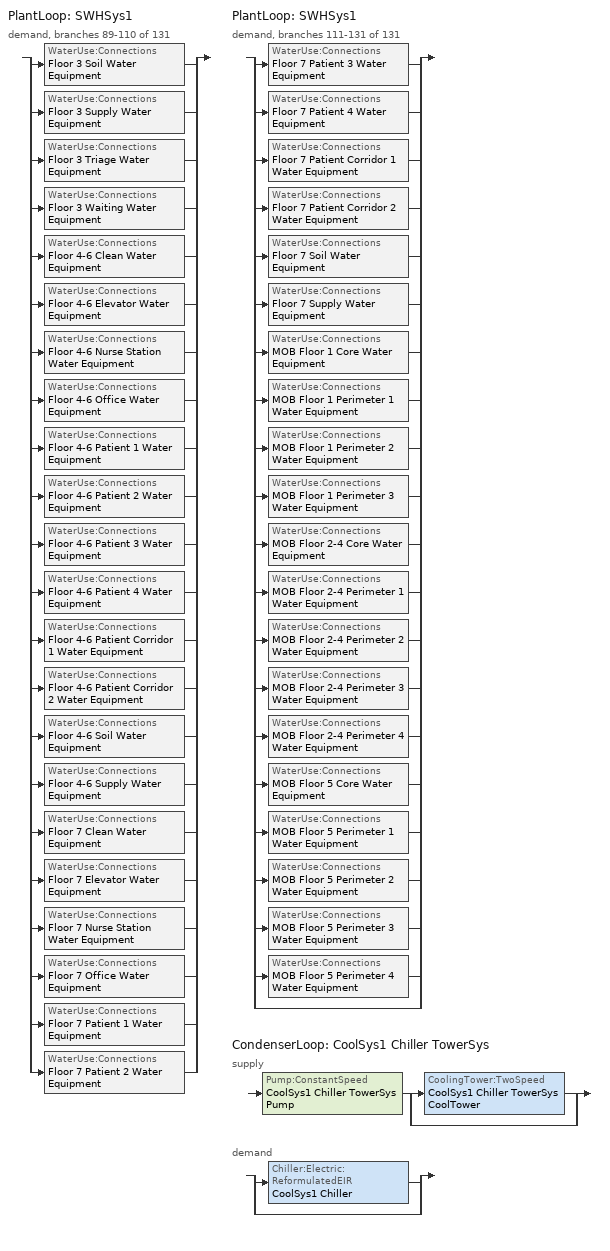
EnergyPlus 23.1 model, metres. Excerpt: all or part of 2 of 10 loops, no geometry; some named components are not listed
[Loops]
PlantLoop 'SWHSys1'
 demand, branches 89-110 of 131: split
  | WaterUse:Connections 'Floor 3 Soil Water Equipment'
  | WaterUse:Connections 'Floor 3 Supply Water Equipment'
  | WaterUse:Connections 'Floor 3 Triage Water Equipment'
  | WaterUse:Connections 'Floor 3 Waiting Water Equipment'
  | WaterUse:Connections 'Floor 4-6 Clean Water Equipment'
  | WaterUse:Connections 'Floor 4-6 Elevator Water Equipment'
  | WaterUse:Connections 'Floor 4-6 Nurse Station Water Equipment'
  | WaterUse:Connections 'Floor 4-6 Office Water Equipment'
  | WaterUse:Connections 'Floor 4-6 Patient 1 Water Equipment'
  | WaterUse:Connections 'Floor 4-6 Patient 2 Water Equipment'
  | WaterUse:Connections 'Floor 4-6 Patient 3 Water Equipment'
  | WaterUse:Connections 'Floor 4-6 Patient 4 Water Equipment'
  | WaterUse:Connections 'Floor 4-6 Patient Corridor 1 Water Equipment'
  | WaterUse:Connections 'Floor 4-6 Patient Corridor 2 Water Equipment'
  | WaterUse:Connections 'Floor 4-6 Soil Water Equipment'
  | WaterUse:Connections 'Floor 4-6 Supply Water Equipment'
  | WaterUse:Connections 'Floor 7 Clean Water Equipment'
  | WaterUse:Connections 'Floor 7 Elevator Water Equipment'
  | WaterUse:Connections 'Floor 7 Nurse Station Water Equipment'
  | WaterUse:Connections 'Floor 7 Office Water Equipment'
  | WaterUse:Connections 'Floor 7 Patient 1 Water Equipment'
  | WaterUse:Connections 'Floor 7 Patient 2 Water Equipment'
PlantLoop 'SWHSys1'
 demand, branches 111-131 of 131: split
  | WaterUse:Connections 'Floor 7 Patient 3 Water Equipment'
  | WaterUse:Connections 'Floor 7 Patient 4 Water Equipment'
  | WaterUse:Connections 'Floor 7 Patient Corridor 1 Water Equipment'
  | WaterUse:Connections 'Floor 7 Patient Corridor 2 Water Equipment'
  | WaterUse:Connections 'Floor 7 Soil Water Equipment'
  | WaterUse:Connections 'Floor 7 Supply Water Equipment'
  | WaterUse:Connections 'MOB Floor 1 Core Water Equipment'
  | WaterUse:Connections 'MOB Floor 1 Perimeter 1 Water Equipment'
  | WaterUse:Connections 'MOB Floor 1 Perimeter 2 Water Equipment'
  | WaterUse:Connections 'MOB Floor 1 Perimeter 3 Water Equipment'
  | WaterUse:Connections 'MOB Floor 2-4 Core Water Equipment'
  | WaterUse:Connections 'MOB Floor 2-4 Perimeter 1 Water Equipment'
  | WaterUse:Connections 'MOB Floor 2-4 Perimeter 2 Water Equipment'
  | WaterUse:Connections 'MOB Floor 2-4 Perimeter 3 Water Equipment'
  | WaterUse:Connections 'MOB Floor 2-4 Perimeter 4 Water Equipment'
  | WaterUse:Connections 'MOB Floor 5 Core Water Equipment'
  | WaterUse:Connections 'MOB Floor 5 Perimeter 1 Water Equipment'
  | WaterUse:Connections 'MOB Floor 5 Perimeter 2 Water Equipment'
  | WaterUse:Connections 'MOB Floor 5 Perimeter 3 Water Equipment'
  | WaterUse:Connections 'MOB Floor 5 Perimeter 4 Water Equipment'
  | bypass
CondenserLoop 'CoolSys1 Chiller TowerSys'
 supply: Pump:ConstantSpeed 'CoolSys1 Chiller TowerSys Pump' > split
  | CoolingTower:TwoSpeed 'CoolSys1 Chiller TowerSys CoolTower'
  | bypass
 demand: split
  | Chiller:Electric:ReformulatedEIR 'CoolSys1 Chiller'
  | bypass
[CondenserEquipmentList]
CoolSys1 Chiller TowerSys Equipment List: CoolSys1 Chiller TowerSys CoolTower, CoolingTower:TwoSpeed
[CondenserEquipmentOperationSchemes]
CoolSys1 Chiller TowerSys Loop Operation Scheme List: Control scheme 1=CoolSys1 Chiller TowerSys Operation Scheme; Control scheme 1 schedule=PlantOnSched
[CondenserLoop]
CoolSys1 Chiller TowerSys: Condenser equipment operation scheme=CoolSys1 Chiller TowerSys Loop Operation Scheme List; Condenser loop volume=Autocalculate; Fluid type=Water; Load distribution scheme=SequentialLoad; Maximum loop flow rate=Autosize; Maximum loop temperature=80; Minimum loop flow rate=0; Minimum loop temperature=5
[CoolingTower:TwoSpeed]
CoolSys1 Chiller TowerSys CoolTower: Basin heater capacity=0; Basin heater setpoint temperature=2; Blowdown calculation mode=ConcentrationRatio; Blowdown concentration ratio=3; Design water flow rate=Autosize; Drift loss percent=0.008; Evaporation loss factor=0.2; Evaporation loss mode=SaturatedExit; Free convection regime air flow rate=Autocalculate; Free convection regime u factor times area value=Autocalculate; High fan speed air flow rate=Autosize; High fan speed fan power=Autosize; High fan speed u factor times area value=Autosize; Low fan speed air flow rate=Autocalculate; Low fan speed fan power=Autocalculate; Low fan speed u factor times area value=Autocalculate; Performance input method=UFactorTimesAreaAndDesignWaterFlowRate; Sizing factor=1
[PlantEquipmentOperation:CoolingLoad]
CoolSys1 Chiller TowerSys Operation Scheme: Load range 1 lower limit=0; Load range 1 upper limit=1e+12; Range 1 equipment list=CoolSys1 Chiller TowerSys Equipment List
[Pump:ConstantSpeed]
CoolSys1 Chiller TowerSys Pump: Design flow rate=Autosize; Design power consumption=Autosize; Design pump head=179352; Fraction of motor inefficiencies to fluid stream=0; Motor efficiency=0.87; Pump control type=Intermittent
[SetpointManager:FollowOutdoorAirTemperature]
MyCondenserControl: Control variable=Temperature; Maximum setpoint temperature=80; Minimum setpoint temperature=5; Offset temperature difference=0; Reference temperature type=OutdoorAirWetBulb; Setpoint node or nodelist=CoolSys1 Chiller TowerSys Supply Outlet Node
[Sizing:Plant]
CoolSys1 Chiller TowerSys: Design loop exit temperature=29.4; Loop design temperature difference=5.6; Loop type=Condenser
[WaterUse:Connections]
Name | Water use equipment name 1
Floor 3 Soil Water Equipment | Floor 3 Soil Water Equipment
Floor 3 Supply Water Equipment | Floor 3 Supply Water Equipment
Floor 3 Triage Water Equipment | Floor 3 Triage Water Equipment
Floor 3 Waiting Water Equipment | Floor 3 Waiting Water Equipment
Floor 4-6 Clean Water Equipment | Floor 4-6 Clean Water Equipment
Floor 4-6 Elevator Water Equipment | Floor 4-6 Elevator Water Equipment
Floor 4-6 Nurse Station Water Equipment | Floor 4-6 Nurse Station Water Equipment
Floor 4-6 Office Water Equipment | Floor 4-6 Office Water Equipment
Floor 4-6 Patient 1 Water Equipment | Floor 4-6 Patient 1 Water Equipment
Floor 4-6 Patient 2 Water Equipment | Floor 4-6 Patient 2 Water Equipment
Floor 4-6 Patient 3 Water Equipment | Floor 4-6 Patient 3 Water Equipment
Floor 4-6 Patient 4 Water Equipment | Floor 4-6 Patient 4 Water Equipment
Floor 4-6 Patient Corridor 1 Water Equipment | Floor 4-6 Patient Corridor 1 Water Equipment
Floor 4-6 Patient Corridor 2 Water Equipment | Floor 4-6 Patient Corridor 2 Water Equipment
Floor 4-6 Soil Water Equipment | Floor 4-6 Soil Water Equipment
Floor 4-6 Supply Water Equipment | Floor 4-6 Supply Water Equipment
Floor 7 Clean Water Equipment | Floor 7 Clean Water Equipment
Floor 7 Elevator Water Equipment | Floor 7 Elevator Water Equipment
Floor 7 Nurse Station Water Equipment | Floor 7 Nurse Station Water Equipment
Floor 7 Office Water Equipment | Floor 7 Office Water Equipment
Floor 7 Patient 1 Water Equipment | Floor 7 Patient 1 Water Equipment
Floor 7 Patient 2 Water Equipment | Floor 7 Patient 2 Water Equipment
Floor 7 Patient 3 Water Equipment | Floor 7 Patient 3 Water Equipment
Floor 7 Patient 4 Water Equipment | Floor 7 Patient 4 Water Equipment
Floor 7 Patient Corridor 1 Water Equipment | Floor 7 Patient Corridor 1 Water Equipment
Floor 7 Patient Corridor 2 Water Equipment | Floor 7 Patient Corridor 2 Water Equipment
Floor 7 Soil Water Equipment | Floor 7 Soil Water Equipment
Floor 7 Supply Water Equipment | Floor 7 Supply Water Equipment
MOB Floor 1 Core Water Equipment | MOB Floor 1 Core Water Equipment
MOB Floor 1 Perimeter 1 Water Equipment | MOB Floor 1 Perimeter 1 Water Equipment
MOB Floor 1 Perimeter 2 Water Equipment | MOB Floor 1 Perimeter 2 Water Equipment
MOB Floor 1 Perimeter 3 Water Equipment | MOB Floor 1 Perimeter 3 Water Equipment
MOB Floor 2-4 Core Water Equipment | MOB Floor 2-4 Core Water Equipment
MOB Floor 2-4 Perimeter 1 Water Equipment | MOB Floor 2-4 Perimeter 1 Water Equipment
MOB Floor 2-4 Perimeter 2 Water Equipment | MOB Floor 2-4 Perimeter 2 Water Equipment
MOB Floor 2-4 Perimeter 3 Water Equipment | MOB Floor 2-4 Perimeter 3 Water Equipment
MOB Floor 2-4 Perimeter 4 Water Equipment | MOB Floor 2-4 Perimeter 4 Water Equipment
MOB Floor 5 Core Water Equipment | MOB Floor 5 Core Water Equipment
MOB Floor 5 Perimeter 1 Water Equipment | MOB Floor 5 Perimeter 1 Water Equipment
MOB Floor 5 Perimeter 2 Water Equipment | MOB Floor 5 Perimeter 2 Water Equipment
MOB Floor 5 Perimeter 3 Water Equipment | MOB Floor 5 Perimeter 3 Water Equipment
MOB Floor 5 Perimeter 4 Water Equipment | MOB Floor 5 Perimeter 4 Water Equipment
[WaterUse:Equipment]
Name | Zone | Flow rate fraction schedule | Hot water supply temperature schedule | Latent fraction schedule | Peak flow rate | Sensible fraction schedule | Target temperature schedule
Floor 3 Soil Water Equipment | Floor 3 Soil | BLDG_OCC_SCH_24_7 | Floor 3 Soil Water Equipment Hot Supply Temp Sched | Floor 3 Soil Water Equipment Latent fract sched | 3.98327e-06 | Floor 3 Soil Water Equipment Sensible fract sched | Floor 3 Soil Water Equipment Temp Sched
Floor 3 Supply Water Equipment | Floor 3 Supply | BLDG_OCC_SCH_24_7 | Floor 3 Supply Water Equipment Hot Supply Temp Sched | Floor 3 Supply Water Equipment Latent fract sched | 0 | Floor 3 Supply Water Equipment Sensible fract sched | Floor 3 Supply Water Equipment Temp Sched
Floor 3 Triage Water Equipment | Floor 3 Triage | BLDG_OCC_SCH_24_7 | Floor 3 Triage Water Equipment Hot Supply Temp Sched | Floor 3 Triage Water Equipment Latent fract sched | 5.97491e-06 | Floor 3 Triage Water Equipment Sensible fract sched | Floor 3 Triage Water Equipment Temp Sched
Floor 3 Waiting Water Equipment | Floor 3 Waiting | BLDG_OCC_SCH_24_7 | Floor 3 Waiting Water Equipment Hot Supply Temp Sched | Floor 3 Waiting Water Equipment Latent fract sched | 0 | Floor 3 Waiting Water Equipment Sensible fract sched | Floor 3 Waiting Water Equipment Temp Sched
Floor 4-6 Clean Water Equipment | Floor 4-6 Clean | BLDG_OCC_SCH_24_7 | Floor 4-6 Clean Water Equipment Hot Supply Temp Sched | Floor 4-6 Clean Water Equipment Latent fract sched | 0 | Floor 4-6 Clean Water Equipment Sensible fract sched | Floor 4-6 Clean Water Equipment Temp Sched
Floor 4-6 Elevator Water Equipment | Floor 4-6 Elevator | BLDG_OCC_SCH_24_7 | Floor 4-6 Elevator Water Equipment Hot Supply Temp Sched | Floor 4-6 Elevator Water Equipment Latent fract sched | 0 | Floor 4-6 Elevator Water Equipment Sensible fract sched | Floor 4-6 Elevator Water Equipment Temp Sched
Floor 4-6 Nurse Station Water Equipment | Floor 4-6 Nurse Station | BLDG_OCC_SCH_24_7 | Floor 4-6 Nurse Station Water Equipment Hot Supply Temp Sched | Floor 4-6 Nurse Station Water Equipment Latent fract sched | 3.00273e-06 | Floor 4-6 Nurse Station Water Equipment Sensible fract sched | Floor 4-6 Nurse Station Water Equipment Temp Sched
Floor 4-6 Office Water Equipment | Floor 4-6 Office | BLDG_OCC_SCH_OFFICE | Floor 4-6 Office Water Equipment Hot Supply Temp Sched | Floor 4-6 Office Water Equipment Latent fract sched | 7.91379e-08 | Floor 4-6 Office Water Equipment Sensible fract sched | Floor 4-6 Office Water Equipment Temp Sched
Floor 4-6 Patient 1 Water Equipment | Floor 4-6 Patient 1 | PATIENT_SWH_SCH | Floor 4-6 Patient 1 Water Equipment Hot Supply Temp Sched | Floor 4-6 Patient 1 Water Equipment Latent fract sched | 1.93478e-05 | Floor 4-6 Patient 1 Water Equipment Sensible fract sched | Floor 4-6 Patient 1 Water Equipment Temp Sched
Floor 4-6 Patient 2 Water Equipment | Floor 4-6 Patient 2 | PATIENT_SWH_SCH | Floor 4-6 Patient 2 Water Equipment Hot Supply Temp Sched | Floor 4-6 Patient 2 Water Equipment Latent fract sched | 1.93478e-05 | Floor 4-6 Patient 2 Water Equipment Sensible fract sched | Floor 4-6 Patient 2 Water Equipment Temp Sched
Floor 4-6 Patient 3 Water Equipment | Floor 4-6 Patient 3 | PATIENT_SWH_SCH | Floor 4-6 Patient 3 Water Equipment Hot Supply Temp Sched | Floor 4-6 Patient 3 Water Equipment Latent fract sched | 1.93478e-05 | Floor 4-6 Patient 3 Water Equipment Sensible fract sched | Floor 4-6 Patient 3 Water Equipment Temp Sched
Floor 4-6 Patient 4 Water Equipment | Floor 4-6 Patient 4 | PATIENT_SWH_SCH | Floor 4-6 Patient 4 Water Equipment Hot Supply Temp Sched | Floor 4-6 Patient 4 Water Equipment Latent fract sched | 1.93478e-05 | Floor 4-6 Patient 4 Water Equipment Sensible fract sched | Floor 4-6 Patient 4 Water Equipment Temp Sched
Floor 4-6 Patient Corridor 1 Water Equipment | Floor 4-6 Patient Corridor 1 | BLDG_OCC_SCH_24_7 | Floor 4-6 Patient Corridor 1 Water Equipment Hot Supply Temp Sched | Floor 4-6 Patient Corridor 1 Water Equipment Latent fract sched | 0 | Floor 4-6 Patient Corridor 1 Water Equipment Sensible fract sched | Floor 4-6 Patient Corridor 1 Water Equipment Temp Sched
Floor 4-6 Patient Corridor 2 Water Equipment | Floor 4-6 Patient Corridor 2 | BLDG_OCC_SCH_24_7 | Floor 4-6 Patient Corridor 2 Water Equipment Hot Supply Temp Sched | Floor 4-6 Patient Corridor 2 Water Equipment Latent fract sched | 0 | Floor 4-6 Patient Corridor 2 Water Equipment Sensible fract sched | Floor 4-6 Patient Corridor 2 Water Equipment Temp Sched
Floor 4-6 Soil Water Equipment | Floor 4-6 Soil | BLDG_OCC_SCH_24_7 | Floor 4-6 Soil Water Equipment Hot Supply Temp Sched | Floor 4-6 Soil Water Equipment Latent fract sched | 3.98327e-06 | Floor 4-6 Soil Water Equipment Sensible fract sched | Floor 4-6 Soil Water Equipment Temp Sched
Floor 4-6 Supply Water Equipment | Floor 4-6 Supply | BLDG_OCC_SCH_24_7 | Floor 4-6 Supply Water Equipment Hot Supply Temp Sched | Floor 4-6 Supply Water Equipment Latent fract sched | 0 | Floor 4-6 Supply Water Equipment Sensible fract sched | Floor 4-6 Supply Water Equipment Temp Sched
Floor 7 Clean Water Equipment | Floor 7 Clean | BLDG_OCC_SCH_24_7 | Floor 7 Clean Water Equipment Hot Supply Temp Sched | Floor 7 Clean Water Equipment Latent fract sched | 0 | Floor 7 Clean Water Equipment Sensible fract sched | Floor 7 Clean Water Equipment Temp Sched
Floor 7 Elevator Water Equipment | Floor 7 Elevator | BLDG_OCC_SCH_24_7 | Floor 7 Elevator Water Equipment Hot Supply Temp Sched | Floor 7 Elevator Water Equipment Latent fract sched | 0 | Floor 7 Elevator Water Equipment Sensible fract sched | Floor 7 Elevator Water Equipment Temp Sched
Floor 7 Nurse Station Water Equipment | Floor 7 Nurse Station | BLDG_OCC_SCH_24_7 | Floor 7 Nurse Station Water Equipment Hot Supply Temp Sched | Floor 7 Nurse Station Water Equipment Latent fract sched | 3.00273e-06 | Floor 7 Nurse Station Water Equipment Sensible fract sched | Floor 7 Nurse Station Water Equipment Temp Sched
Floor 7 Office Water Equipment | Floor 7 Office | BLDG_OCC_SCH_OFFICE | Floor 7 Office Water Equipment Hot Supply Temp Sched | Floor 7 Office Water Equipment Latent fract sched | 7.91379e-08 | Floor 7 Office Water Equipment Sensible fract sched | Floor 7 Office Water Equipment Temp Sched
Floor 7 Patient 1 Water Equipment | Floor 7 Patient 1 | PATIENT_SWH_SCH | Floor 7 Patient 1 Water Equipment Hot Supply Temp Sched | Floor 7 Patient 1 Water Equipment Latent fract sched | 1.93478e-05 | Floor 7 Patient 1 Water Equipment Sensible fract sched | Floor 7 Patient 1 Water Equipment Temp Sched
Floor 7 Patient 2 Water Equipment | Floor 7 Patient 2 | PATIENT_SWH_SCH | Floor 7 Patient 2 Water Equipment Hot Supply Temp Sched | Floor 7 Patient 2 Water Equipment Latent fract sched | 1.93478e-05 | Floor 7 Patient 2 Water Equipment Sensible fract sched | Floor 7 Patient 2 Water Equipment Temp Sched
Floor 7 Patient 3 Water Equipment | Floor 7 Patient 3 | PATIENT_SWH_SCH | Floor 7 Patient 3 Water Equipment Hot Supply Temp Sched | Floor 7 Patient 3 Water Equipment Latent fract sched | 1.93478e-05 | Floor 7 Patient 3 Water Equipment Sensible fract sched | Floor 7 Patient 3 Water Equipment Temp Sched
Floor 7 Patient 4 Water Equipment | Floor 7 Patient 4 | PATIENT_SWH_SCH | Floor 7 Patient 4 Water Equipment Hot Supply Temp Sched | Floor 7 Patient 4 Water Equipment Latent fract sched | 1.93478e-05 | Floor 7 Patient 4 Water Equipment Sensible fract sched | Floor 7 Patient 4 Water Equipment Temp Sched
Floor 7 Patient Corridor 1 Water Equipment | Floor 7 Patient Corridor 1 | BLDG_OCC_SCH_24_7 | Floor 7 Patient Corridor 1 Water Equipment Hot Supply Temp Sched | Floor 7 Patient Corridor 1 Water Equipment Latent fract sched | 0 | Floor 7 Patient Corridor 1 Water Equipment Sensible fract sched | Floor 7 Patient Corridor 1 Water Equipment Temp Sched
Floor 7 Patient Corridor 2 Water Equipment | Floor 7 Patient Corridor 2 | BLDG_OCC_SCH_24_7 | Floor 7 Patient Corridor 2 Water Equipment Hot Supply Temp Sched | Floor 7 Patient Corridor 2 Water Equipment Latent fract sched | 0 | Floor 7 Patient Corridor 2 Water Equipment Sensible fract sched | Floor 7 Patient Corridor 2 Water Equipment Temp Sched
Floor 7 Soil Water Equipment | Floor 7 Soil | BLDG_OCC_SCH_24_7 | Floor 7 Soil Water Equipment Hot Supply Temp Sched | Floor 7 Soil Water Equipment Latent fract sched | 3.98327e-06 | Floor 7 Soil Water Equipment Sensible fract sched | Floor 7 Soil Water Equipment Temp Sched
Floor 7 Supply Water Equipment | Floor 7 Supply | BLDG_OCC_SCH_24_7 | Floor 7 Supply Water Equipment Hot Supply Temp Sched | Floor 7 Supply Water Equipment Latent fract sched | 0 | Floor 7 Supply Water Equipment Sensible fract sched | Floor 7 Supply Water Equipment Temp Sched
MOB Floor 1 Core Water Equipment | MOB Floor 1 Core | BLDG_OCC_SCH_OFFICE | MOB Floor 1 Core Water Equipment Hot Supply Temp Sched | MOB Floor 1 Core Water Equipment Latent fract sched | 7.2675e-07 | MOB Floor 1 Core Water Equipment Sensible fract sched | MOB Floor 1 Core Water Equipment Temp Sched
MOB Floor 1 Perimeter 1 Water Equipment | MOB Floor 1 Perimeter 1 | BLDG_OCC_SCH_OFFICE | MOB Floor 1 Perimeter 1 Water Equipment Hot Supply Temp Sched | MOB Floor 1 Perimeter 1 Water Equipment Latent fract sched | 1.20685e-07 | MOB Floor 1 Perimeter 1 Water Equipment Sensible fract sched | MOB Floor 1 Perimeter 1 Water Equipment Temp Sched
MOB Floor 1 Perimeter 2 Water Equipment | MOB Floor 1 Perimeter 2 | BLDG_OCC_SCH_OFFICE | MOB Floor 1 Perimeter 2 Water Equipment Hot Supply Temp Sched | MOB Floor 1 Perimeter 2 Water Equipment Latent fract sched | 8.70517e-08 | MOB Floor 1 Perimeter 2 Water Equipment Sensible fract sched | MOB Floor 1 Perimeter 2 Water Equipment Temp Sched
MOB Floor 1 Perimeter 3 Water Equipment | MOB Floor 1 Perimeter 3 | BLDG_OCC_SCH_OFFICE | MOB Floor 1 Perimeter 3 Water Equipment Hot Supply Temp Sched | MOB Floor 1 Perimeter 3 Water Equipment Latent fract sched | 1.20685e-07 | MOB Floor 1 Perimeter 3 Water Equipment Sensible fract sched | MOB Floor 1 Perimeter 3 Water Equipment Temp Sched
MOB Floor 2-4 Core Water Equipment | MOB Floor 2-4 Core | BLDG_OCC_SCH_OFFICE | MOB Floor 2-4 Core Water Equipment Hot Supply Temp Sched | MOB Floor 2-4 Core Water Equipment Latent fract sched | 6.51569e-07 | MOB Floor 2-4 Core Water Equipment Sensible fract sched | MOB Floor 2-4 Core Water Equipment Temp Sched
MOB Floor 2-4 Perimeter 1 Water Equipment | MOB Floor 2-4 Perimeter 1 | BLDG_OCC_SCH_OFFICE | MOB Floor 2-4 Perimeter 1 Water Equipment Hot Supply Temp Sched | MOB Floor 2-4 Perimeter 1 Water Equipment Latent fract sched | 1.1475e-07 | MOB Floor 2-4 Perimeter 1 Water Equipment Sensible fract sched | MOB Floor 2-4 Perimeter 1 Water Equipment Temp Sched
MOB Floor 2-4 Perimeter 2 Water Equipment | MOB Floor 2-4 Perimeter 2 | BLDG_OCC_SCH_OFFICE | MOB Floor 2-4 Perimeter 2 Water Equipment Hot Supply Temp Sched | MOB Floor 2-4 Perimeter 2 Water Equipment Latent fract sched | 8.70517e-08 | MOB Floor 2-4 Perimeter 2 Water Equipment Sensible fract sched | MOB Floor 2-4 Perimeter 2 Water Equipment Temp Sched
MOB Floor 2-4 Perimeter 3 Water Equipment | MOB Floor 2-4 Perimeter 3 | BLDG_OCC_SCH_OFFICE | MOB Floor 2-4 Perimeter 3 Water Equipment Hot Supply Temp Sched | MOB Floor 2-4 Perimeter 3 Water Equipment Latent fract sched | 1.1475e-07 | MOB Floor 2-4 Perimeter 3 Water Equipment Sensible fract sched | MOB Floor 2-4 Perimeter 3 Water Equipment Temp Sched
MOB Floor 2-4 Perimeter 4 Water Equipment | MOB Floor 2-4 Perimeter 4 | BLDG_OCC_SCH_OFFICE | MOB Floor 2-4 Perimeter 4 Water Equipment Hot Supply Temp Sched | MOB Floor 2-4 Perimeter 4 Water Equipment Latent fract sched | 8.70517e-08 | MOB Floor 2-4 Perimeter 4 Water Equipment Sensible fract sched | MOB Floor 2-4 Perimeter 4 Water Equipment Temp Sched
MOB Floor 5 Core Water Equipment | MOB Floor 5 Core | BLDG_OCC_SCH_OFFICE | MOB Floor 5 Core Water Equipment Hot Supply Temp Sched | MOB Floor 5 Core Water Equipment Latent fract sched | 6.51569e-07 | MOB Floor 5 Core Water Equipment Sensible fract sched | MOB Floor 5 Core Water Equipment Temp Sched
MOB Floor 5 Perimeter 1 Water Equipment | MOB Floor 5 Perimeter 1 | BLDG_OCC_SCH_OFFICE | MOB Floor 5 Perimeter 1 Water Equipment Hot Supply Temp Sched | MOB Floor 5 Perimeter 1 Water Equipment Latent fract sched | 1.1475e-07 | MOB Floor 5 Perimeter 1 Water Equipment Sensible fract sched | MOB Floor 5 Perimeter 1 Water Equipment Temp Sched
MOB Floor 5 Perimeter 2 Water Equipment | MOB Floor 5 Perimeter 2 | BLDG_OCC_SCH_OFFICE | MOB Floor 5 Perimeter 2 Water Equipment Hot Supply Temp Sched | MOB Floor 5 Perimeter 2 Water Equipment Latent fract sched | 8.70517e-08 | MOB Floor 5 Perimeter 2 Water Equipment Sensible fract sched | MOB Floor 5 Perimeter 2 Water Equipment Temp Sched
MOB Floor 5 Perimeter 3 Water Equipment | MOB Floor 5 Perimeter 3 | BLDG_OCC_SCH_OFFICE | MOB Floor 5 Perimeter 3 Water Equipment Hot Supply Temp Sched | MOB Floor 5 Perimeter 3 Water Equipment Latent fract sched | 1.1475e-07 | MOB Floor 5 Perimeter 3 Water Equipment Sensible fract sched | MOB Floor 5 Perimeter 3 Water Equipment Temp Sched
MOB Floor 5 Perimeter 4 Water Equipment | MOB Floor 5 Perimeter 4 | BLDG_OCC_SCH_OFFICE | MOB Floor 5 Perimeter 4 Water Equipment Hot Supply Temp Sched | MOB Floor 5 Perimeter 4 Water Equipment Latent fract sched | 8.70517e-08 | MOB Floor 5 Perimeter 4 Water Equipment Sensible fract sched | MOB Floor 5 Perimeter 4 Water Equipment Temp Sched
[Schedule:Compact]
BLDG_OCC_SCH_24_7: Through: 12/31, For: WinterDesignDay, Until: 24:00, 0, For: AllOtherDays, Until: 04:00, 0.4, Until: 06:00, 0.65, Until: 18:00, 0.9, Until: 22:00, 0.65, Until: 24:00, 0.4
BLDG_OCC_SCH_OFFICE: Through: 12/31, For: SummerDesignDay, Until: 06:00, 0, Until: 22:00, 1, Until: 24:00, 0.05, For: WinterDesignDay, Until: 24:00, 0, For: Weekdays, Until: 05:00, 0, Until: 06:00, 0.1, Until: 07:00, 0.2, Until: 12:00, 0.95, Until: 13:00, 0.5, Until: 17:00, 0.95, Until: 19:00, 0.3, Until: 20:00, 0.1, Until: 24:00, 0.05, For: Saturday, Until: 06:00, 0, Until: 08:00, 0.1, Until: 12:00, 0.3, Until: 17:00, 0.1, Until: 24:00, 0, For: AllOtherDays, Until: 24:00, 0
Floor 3 Soil Water Equipment Hot Supply Temp Sched; Floor 3 Supply Water Equipment Hot Supply Temp Sched; Floor 3 Triage Water Equipment Hot Supply Temp Sched; Floor 3 Waiting Water Equipment Hot Supply Temp Sched; Floor 4-6 Clean Water Equipment Hot Supply Temp Sched; Floor 4-6 Elevator Water Equipment Hot Supply Temp Sched; Floor 4-6 Nurse Station Water Equipment Hot Supply Temp Sched; Floor 4-6 Office Water Equipment Hot Supply Temp Sched; Floor 4-6 Patient 1 Water Equipment Hot Supply Temp Sched; Floor 4-6 Patient 2 Water Equipment Hot Supply Temp Sched; Floor 4-6 Patient 3 Water Equipment Hot Supply Temp Sched; Floor 4-6 Patient 4 Water Equipment Hot Supply Temp Sched; Floor 4-6 Patient Corridor 1 Water Equipment Hot Supply Temp Sched; Floor 4-6 Patient Corridor 2 Water Equipment Hot Supply Temp Sched; Floor 4-6 Soil Water Equipment Hot Supply Temp Sched; Floor 4-6 Supply Water Equipment Hot Supply Temp Sched; Floor 7 Clean Water Equipment Hot Supply Temp Sched; Floor 7 Elevator Water Equipment Hot Supply Temp Sched; Floor 7 Nurse Station Water Equipment Hot Supply Temp Sched; Floor 7 Office Water Equipment Hot Supply Temp Sched; Floor 7 Patient 1 Water Equipment Hot Supply Temp Sched; Floor 7 Patient 2 Water Equipment Hot Supply Temp Sched; Floor 7 Patient 3 Water Equipment Hot Supply Temp Sched; Floor 7 Patient 4 Water Equipment Hot Supply Temp Sched; Floor 7 Patient Corridor 1 Water Equipment Hot Supply Temp Sched; Floor 7 Patient Corridor 2 Water Equipment Hot Supply Temp Sched; Floor 7 Soil Water Equipment Hot Supply Temp Sched; Floor 7 Supply Water Equipment Hot Supply Temp Sched; MOB Floor 1 Core Water Equipment Hot Supply Temp Sched; MOB Floor 1 Perimeter 1 Water Equipment Hot Supply Temp Sched; MOB Floor 1 Perimeter 2 Water Equipment Hot Supply Temp Sched; MOB Floor 1 Perimeter 3 Water Equipment Hot Supply Temp Sched; MOB Floor 2-4 Core Water Equipment Hot Supply Temp Sched; MOB Floor 2-4 Perimeter 1 Water Equipment Hot Supply Temp Sched; MOB Floor 2-4 Perimeter 2 Water Equipment Hot Supply Temp Sched; MOB Floor 2-4 Perimeter 3 Water Equipment Hot Supply Temp Sched; MOB Floor 2-4 Perimeter 4 Water Equipment Hot Supply Temp Sched; MOB Floor 5 Core Water Equipment Hot Supply Temp Sched; MOB Floor 5 Perimeter 1 Water Equipment Hot Supply Temp Sched; MOB Floor 5 Perimeter 2 Water Equipment Hot Supply Temp Sched; MOB Floor 5 Perimeter 3 Water Equipment Hot Supply Temp Sched; MOB Floor 5 Perimeter 4 Water Equipment Hot Supply Temp Sched: Through: 12/31, For: AllDays, Until: 24:00, 55
Floor 3 Soil Water Equipment Latent fract sched; Floor 3 Supply Water Equipment Latent fract sched; Floor 3 Triage Water Equipment Latent fract sched; Floor 3 Waiting Water Equipment Latent fract sched; Floor 4-6 Clean Water Equipment Latent fract sched; Floor 4-6 Elevator Water Equipment Latent fract sched; Floor 4-6 Nurse Station Water Equipment Latent fract sched; Floor 4-6 Office Water Equipment Latent fract sched; Floor 4-6 Patient 1 Water Equipment Latent fract sched; Floor 4-6 Patient 2 Water Equipment Latent fract sched; Floor 4-6 Patient 3 Water Equipment Latent fract sched; Floor 4-6 Patient 4 Water Equipment Latent fract sched; Floor 4-6 Patient Corridor 1 Water Equipment Latent fract sched; Floor 4-6 Patient Corridor 2 Water Equipment Latent fract sched; Floor 4-6 Soil Water Equipment Latent fract sched; Floor 4-6 Supply Water Equipment Latent fract sched; Floor 7 Clean Water Equipment Latent fract sched; Floor 7 Elevator Water Equipment Latent fract sched; Floor 7 Nurse Station Water Equipment Latent fract sched; Floor 7 Office Water Equipment Latent fract sched; Floor 7 Patient 1 Water Equipment Latent fract sched; Floor 7 Patient 2 Water Equipment Latent fract sched; Floor 7 Patient 3 Water Equipment Latent fract sched; Floor 7 Patient 4 Water Equipment Latent fract sched; Floor 7 Patient Corridor 1 Water Equipment Latent fract sched; Floor 7 Patient Corridor 2 Water Equipment Latent fract sched; Floor 7 Soil Water Equipment Latent fract sched; Floor 7 Supply Water Equipment Latent fract sched; MOB Floor 1 Core Water Equipment Latent fract sched; MOB Floor 1 Perimeter 1 Water Equipment Latent fract sched; MOB Floor 1 Perimeter 2 Water Equipment Latent fract sched; MOB Floor 1 Perimeter 3 Water Equipment Latent fract sched; MOB Floor 2-4 Core Water Equipment Latent fract sched; MOB Floor 2-4 Perimeter 1 Water Equipment Latent fract sched; MOB Floor 2-4 Perimeter 2 Water Equipment Latent fract sched; MOB Floor 2-4 Perimeter 3 Water Equipment Latent fract sched; MOB Floor 2-4 Perimeter 4 Water Equipment Latent fract sched; MOB Floor 5 Core Water Equipment Latent fract sched; MOB Floor 5 Perimeter 1 Water Equipment Latent fract sched; MOB Floor 5 Perimeter 2 Water Equipment Latent fract sched; MOB Floor 5 Perimeter 3 Water Equipment Latent fract sched; MOB Floor 5 Perimeter 4 Water Equipment Latent fract sched: Through: 12/31, For: AllDays, Until: 24:00, 0.05
Floor 3 Soil Water Equipment Sensible fract sched; Floor 3 Supply Water Equipment Sensible fract sched; Floor 3 Triage Water Equipment Sensible fract sched; Floor 3 Waiting Water Equipment Sensible fract sched; Floor 4-6 Clean Water Equipment Sensible fract sched; Floor 4-6 Elevator Water Equipment Sensible fract sched; Floor 4-6 Nurse Station Water Equipment Sensible fract sched; Floor 4-6 Office Water Equipment Sensible fract sched; Floor 4-6 Patient 1 Water Equipment Sensible fract sched; Floor 4-6 Patient 2 Water Equipment Sensible fract sched; Floor 4-6 Patient 3 Water Equipment Sensible fract sched; Floor 4-6 Patient 4 Water Equipment Sensible fract sched; Floor 4-6 Patient Corridor 1 Water Equipment Sensible fract sched; Floor 4-6 Patient Corridor 2 Water Equipment Sensible fract sched; Floor 4-6 Soil Water Equipment Sensible fract sched; Floor 4-6 Supply Water Equipment Sensible fract sched; Floor 7 Clean Water Equipment Sensible fract sched; Floor 7 Elevator Water Equipment Sensible fract sched; Floor 7 Nurse Station Water Equipment Sensible fract sched; Floor 7 Office Water Equipment Sensible fract sched; Floor 7 Patient 1 Water Equipment Sensible fract sched; Floor 7 Patient 2 Water Equipment Sensible fract sched; Floor 7 Patient 3 Water Equipment Sensible fract sched; Floor 7 Patient 4 Water Equipment Sensible fract sched; Floor 7 Patient Corridor 1 Water Equipment Sensible fract sched; Floor 7 Patient Corridor 2 Water Equipment Sensible fract sched; Floor 7 Soil Water Equipment Sensible fract sched; Floor 7 Supply Water Equipment Sensible fract sched; MOB Floor 1 Core Water Equipment Sensible fract sched; MOB Floor 1 Perimeter 1 Water Equipment Sensible fract sched; MOB Floor 1 Perimeter 2 Water Equipment Sensible fract sched; MOB Floor 1 Perimeter 3 Water Equipment Sensible fract sched; MOB Floor 2-4 Core Water Equipment Sensible fract sched; MOB Floor 2-4 Perimeter 1 Water Equipment Sensible fract sched; MOB Floor 2-4 Perimeter 2 Water Equipment Sensible fract sched; MOB Floor 2-4 Perimeter 3 Water Equipment Sensible fract sched; MOB Floor 2-4 Perimeter 4 Water Equipment Sensible fract sched; MOB Floor 5 Core Water Equipment Sensible fract sched; MOB Floor 5 Perimeter 1 Water Equipment Sensible fract sched; MOB Floor 5 Perimeter 2 Water Equipment Sensible fract sched; MOB Floor 5 Perimeter 3 Water Equipment Sensible fract sched; MOB Floor 5 Perimeter 4 Water Equipment Sensible fract sched: Through: 12/31, For: AllDays, Until: 24:00, 0.2
Floor 3 Soil Water Equipment Temp Sched; Floor 3 Supply Water Equipment Temp Sched; Floor 3 Triage Water Equipment Temp Sched; Floor 3 Waiting Water Equipment Temp Sched; Floor 4-6 Clean Water Equipment Temp Sched; Floor 4-6 Elevator Water Equipment Temp Sched; Floor 4-6 Nurse Station Water Equipment Temp Sched; Floor 4-6 Office Water Equipment Temp Sched; Floor 4-6 Patient Corridor 1 Water Equipment Temp Sched; Floor 4-6 Patient Corridor 2 Water Equipment Temp Sched; Floor 4-6 Soil Water Equipment Temp Sched; Floor 4-6 Supply Water Equipment Temp Sched; Floor 7 Clean Water Equipment Temp Sched; Floor 7 Elevator Water Equipment Temp Sched; Floor 7 Nurse Station Water Equipment Temp Sched; Floor 7 Office Water Equipment Temp Sched; Floor 7 Patient Corridor 1 Water Equipment Temp Sched; Floor 7 Patient Corridor 2 Water Equipment Temp Sched; Floor 7 Soil Water Equipment Temp Sched; Floor 7 Supply Water Equipment Temp Sched; MOB Floor 1 Core Water Equipment Temp Sched; MOB Floor 1 Perimeter 1 Water Equipment Temp Sched; MOB Floor 1 Perimeter 2 Water Equipment Temp Sched; MOB Floor 1 Perimeter 3 Water Equipment Temp Sched; MOB Floor 2-4 Core Water Equipment Temp Sched; MOB Floor 2-4 Perimeter 1 Water Equipment Temp Sched; MOB Floor 2-4 Perimeter 2 Water Equipment Temp Sched; MOB Floor 2-4 Perimeter 3 Water Equipment Temp Sched; MOB Floor 2-4 Perimeter 4 Water Equipment Temp Sched; MOB Floor 5 Core Water Equipment Temp Sched; MOB Floor 5 Perimeter 1 Water Equipment Temp Sched; MOB Floor 5 Perimeter 2 Water Equipment Temp Sched; MOB Floor 5 Perimeter 3 Water Equipment Temp Sched; MOB Floor 5 Perimeter 4 Water Equipment Temp Sched: Through: 12/31, For: AllDays, Until: 24:00, 48.89
Floor 4-6 Patient 1 Water Equipment Temp Sched; Floor 4-6 Patient 2 Water Equipment Temp Sched; Floor 4-6 Patient 3 Water Equipment Temp Sched; Floor 4-6 Patient 4 Water Equipment Temp Sched; Floor 7 Patient 1 Water Equipment Temp Sched; Floor 7 Patient 2 Water Equipment Temp Sched; Floor 7 Patient 3 Water Equipment Temp Sched; Floor 7 Patient 4 Water Equipment Temp Sched: Through: 12/31, For: AllDays, Until: 24:00, 43.33
PATIENT_SWH_SCH: Through: 12/31, For: WinterDesignDay, Until: 24:00, 0, For: AllOtherDays, Until: 05:00, 0.0133, Until: 06:00, 0.0167, Until: 07:00, 0.02, Until: 09:00, 0.0267, Until: 11:00, 0.15, Until: 12:00, 0.0267, Until: 16:00, 0.0333, Until: 17:00, 0.15, Until: 18:00, 0.0533, Until: 19:00, 0.0467, Until: 20:00, 0.0333, Until: 21:00, 0.03, Until: 22:00, 0.0267, Until: 23:00, 0.0233, Until: 24:00, 0.02
PlantOnSched: Through: 12/31, For: AllDays, Until: 24:00, 1
